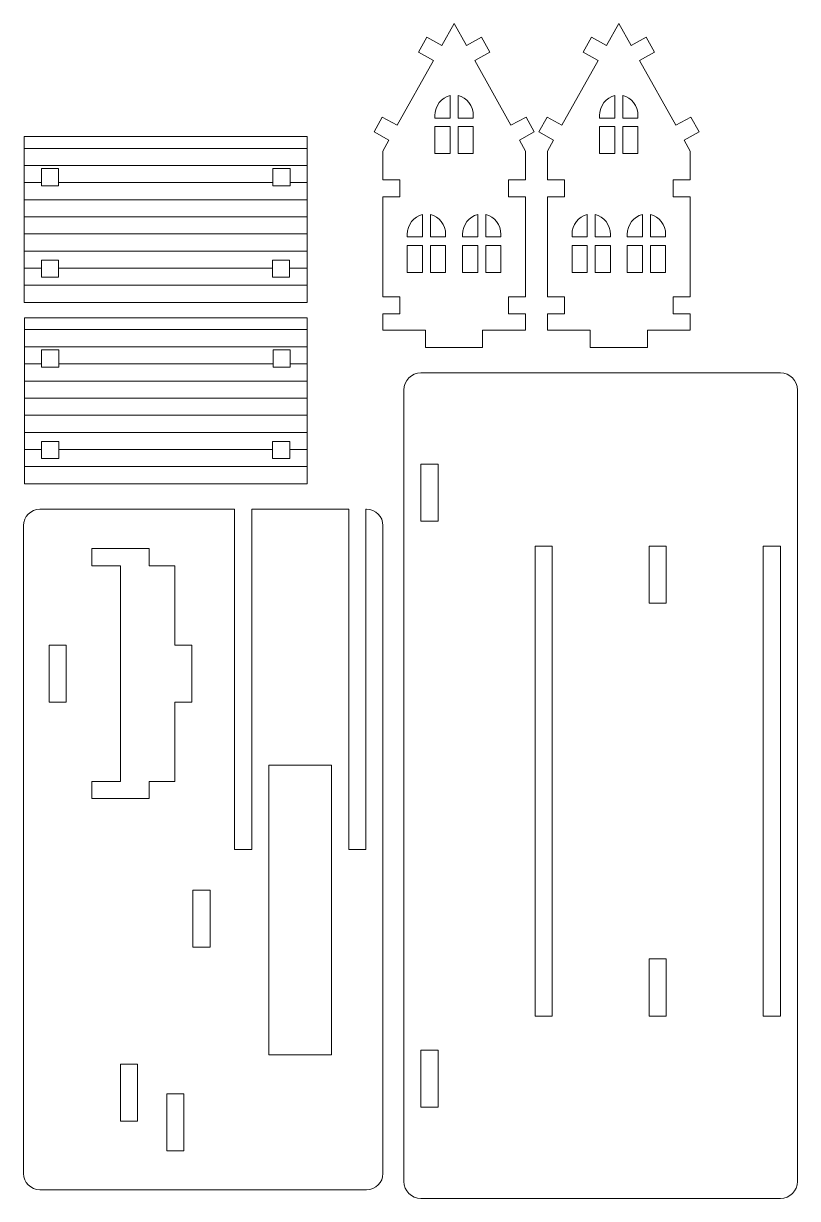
# Model space of a CAD drawing. Header units: centimetres. Extents: x -79 to 62, y -28 to 18.
# Drawn here: x 34.95 to 62.07, y -27.56 to 13.62 of the extents above; entities that cross this region are included whole.
import ezdxf

# ---------------------------------------------------------------- set-up
doc = ezdxf.new("R2010")
doc.units = ezdxf.units.CM
doc.header["$MEASUREMENT"] = 0
doc.layers.add('layer 1', color=7, linetype='Continuous')

msp = doc.modelspace()

# ---------------------------------------------------------------- linework, layer by layer
at = {"layer": 'layer 1', "color": 250, "lineweight": 9}
for points, knots in [([(49.03884, 2.87226), (49.03884, 2.87226), (47.53884, 2.87226), (47.53884, 2.87226), (47.53884, 2.87226), (47.53884, 2.87226), (47.53884, 3.4489), (47.53884, 3.4489), (47.53884, 3.4489), (47.53884, 3.4489), (48.13884, 3.4489), (48.13884, 3.4489), (48.13884, 3.4489), (48.13884, 3.4489), (48.13884, 4.0489), (48.13884, 4.0489), (48.13884, 4.0489), (48.13884, 4.0489), (47.53884, 4.0489), (47.53884, 4.0489), (47.53884, 4.0489), (47.53884, 4.0489), (47.53884, 7.54368), (47.53884, 7.54368), (47.53884, 7.54368), (47.53884, 7.54368), (48.13884, 7.54368), (48.13884, 7.54368), (48.13884, 7.54368), (48.13884, 7.54368), (48.13884, 8.14368), (48.13884, 8.14368), (48.13884, 8.14368), (48.13884, 8.14368), (47.53884, 8.14368), (47.53884, 8.14368), (47.53884, 8.14368), (47.53884, 8.14368), (47.53884, 9.14646), (47.53884, 9.14646), (47.53884, 9.14646), (47.53884, 9.14646), (47.75398, 9.5318), (47.75398, 9.5318), (47.75398, 9.5318), (47.75398, 9.5318), (47.23092, 9.82138), (47.23092, 9.82138), (47.23092, 9.82138), (47.23092, 9.82138), (47.52154, 10.3463), (47.52154, 10.3463), (47.52154, 10.3463), (47.52154, 10.3463), (48.0462, 10.0552), (48.0462, 10.0552), (48.0462, 10.0552), (48.0462, 10.0552), (49.31648, 12.33038), (49.31648, 12.33038), (49.31648, 12.33038), (49.31648, 12.33038), (48.79344, 12.61996), (48.79344, 12.61996), (48.79344, 12.61996), (48.79344, 12.61996), (49.08406, 13.14488), (49.08406, 13.14488), (49.08406, 13.14488), (49.08406, 13.14488), (49.60898, 12.85426), (49.60898, 12.85426), (49.60898, 12.85426), (49.60898, 12.85426), (50.03884, 13.6242), (50.03884, 13.6242), (50.03884, 13.6242), (50.03884, 13.6242), (50.46744, 12.85654), (50.46744, 12.85654), (50.46744, 12.85654), (50.46744, 12.85654), (50.9949, 13.14488), (50.9949, 13.14488), (50.9949, 13.14488), (50.9949, 13.14488), (51.28552, 12.61996), (51.28552, 12.61996), (51.28552, 12.61996), (51.28552, 12.61996), (50.7615, 12.32984), (50.7615, 12.32984), (50.7615, 12.32984), (50.7615, 12.32984), (52.03162, 10.05492), (52.03162, 10.05492), (52.03162, 10.05492), (52.03162, 10.05492), (52.55888, 10.3463), (52.55888, 10.3463), (52.55888, 10.3463), (52.55888, 10.3463), (52.8495, 9.82138), (52.8495, 9.82138), (52.8495, 9.82138), (52.8495, 9.82138), (52.32426, 9.5308), (52.32426, 9.5308), (52.32426, 9.5308), (52.32426, 9.5308), (52.53884, 9.14646), (52.53884, 9.14646), (52.53884, 9.14646), (52.53884, 9.14646), (52.53884, 8.14368), (52.53884, 8.14368), (52.53884, 8.14368), (52.53884, 8.14368), (51.93884, 8.14368), (51.93884, 8.14368), (51.93884, 8.14368), (51.93884, 8.14368), (51.93884, 7.54368), (51.93884, 7.54368), (51.93884, 7.54368), (51.93884, 7.54368), (52.53884, 7.54368), (52.53884, 7.54368), (52.53884, 7.54368), (52.53884, 7.54368), (52.53884, 4.0489), (52.53884, 4.0489), (52.53884, 4.0489), (52.53884, 4.0489), (51.93884, 4.0489), (51.93884, 4.0489), (51.93884, 4.0489), (51.93884, 4.0489), (51.93884, 3.4489), (51.93884, 3.4489), (51.93884, 3.4489), (51.93884, 3.4489), (52.53884, 3.4489), (52.53884, 3.4489), (52.53884, 3.4489), (52.53884, 3.4489), (52.53884, 2.87226), (52.53884, 2.87226), (52.53884, 2.87226), (52.53884, 2.87226), (51.03884, 2.87226), (51.03884, 2.87226), (51.03884, 2.87226), (51.03884, 2.87226), (51.03884, 2.27226), (51.03884, 2.27226), (51.03884, 2.27226), (51.03884, 2.27226), (49.03884, 2.27226), (49.03884, 2.27226), (49.03884, 2.27226), (49.03884, 2.27226), (49.03884, 2.87226), (49.03884, 2.87226)], [0, 0, 0, 0, 0.02380952, 0.02380952, 0.02380952, 0.02380952, 0.04761905, 0.04761905, 0.04761905, 0.04761905, 0.07142857, 0.07142857, 0.07142857, 0.07142857, 0.0952381, 0.0952381, 0.0952381, 0.0952381, 0.11904762, 0.11904762, 0.11904762, 0.11904762, 0.14285714, 0.14285714, 0.14285714, 0.14285714, 0.16666667, 0.16666667, 0.16666667, 0.16666667, 0.19047619, 0.19047619, 0.19047619, 0.19047619, 0.21428571, 0.21428571, 0.21428571, 0.21428571, 0.23809524, 0.23809524, 0.23809524, 0.23809524, 0.26190476, 0.26190476, 0.26190476, 0.26190476, 0.28571429, 0.28571429, 0.28571429, 0.28571429, 0.30952381, 0.30952381, 0.30952381, 0.30952381, 0.33333333, 0.33333333, 0.33333333, 0.33333333, 0.35714286, 0.35714286, 0.35714286, 0.35714286, 0.38095238, 0.38095238, 0.38095238, 0.38095238, 0.4047619, 0.4047619, 0.4047619, 0.4047619, 0.42857143, 0.42857143, 0.42857143, 0.42857143, 0.45238095, 0.45238095, 0.45238095, 0.45238095, 0.47619048, 0.47619048, 0.47619048, 0.47619048, 0.5, 0.5, 0.5, 0.5, 0.52380952, 0.52380952, 0.52380952, 0.52380952, 0.54761905, 0.54761905, 0.54761905, 0.54761905, 0.57142857, 0.57142857, 0.57142857, 0.57142857, 0.5952381, 0.5952381, 0.5952381, 0.5952381, 0.61904762, 0.61904762, 0.61904762, 0.61904762, 0.64285714, 0.64285714, 0.64285714, 0.64285714, 0.66666667, 0.66666667, 0.66666667, 0.66666667, 0.69047619, 0.69047619, 0.69047619, 0.69047619, 0.71428571, 0.71428571, 0.71428571, 0.71428571, 0.73809524, 0.73809524, 0.73809524, 0.73809524, 0.76190476, 0.76190476, 0.76190476, 0.76190476, 0.78571429, 0.78571429, 0.78571429, 0.78571429, 0.80952381, 0.80952381, 0.80952381, 0.80952381, 0.83333333, 0.83333333, 0.83333333, 0.83333333, 0.85714286, 0.85714286, 0.85714286, 0.85714286, 0.88095238, 0.88095238, 0.88095238, 0.88095238, 0.9047619, 0.9047619, 0.9047619, 0.9047619, 0.92857143, 0.92857143, 0.92857143, 0.92857143, 0.95238095, 0.95238095, 0.95238095, 0.95238095, 1, 1, 1, 1]), ([(54.8113, 2.87226), (54.8113, 2.87226), (53.3113, 2.87226), (53.3113, 2.87226), (53.3113, 2.87226), (53.3113, 2.87226), (53.3113, 3.4489), (53.3113, 3.4489), (53.3113, 3.4489), (53.3113, 3.4489), (53.9113, 3.4489), (53.9113, 3.4489), (53.9113, 3.4489), (53.9113, 3.4489), (53.9113, 4.0489), (53.9113, 4.0489), (53.9113, 4.0489), (53.9113, 4.0489), (53.3113, 4.0489), (53.3113, 4.0489), (53.3113, 4.0489), (53.3113, 4.0489), (53.3113, 7.54368), (53.3113, 7.54368), (53.3113, 7.54368), (53.3113, 7.54368), (53.9113, 7.54368), (53.9113, 7.54368), (53.9113, 7.54368), (53.9113, 7.54368), (53.9113, 8.14368), (53.9113, 8.14368), (53.9113, 8.14368), (53.9113, 8.14368), (53.3113, 8.14368), (53.3113, 8.14368), (53.3113, 8.14368), (53.3113, 8.14368), (53.3113, 9.14646), (53.3113, 9.14646), (53.3113, 9.14646), (53.3113, 9.14646), (53.52644, 9.5318), (53.52644, 9.5318), (53.52644, 9.5318), (53.52644, 9.5318), (53.00338, 9.82138), (53.00338, 9.82138), (53.00338, 9.82138), (53.00338, 9.82138), (53.294, 10.3463), (53.294, 10.3463), (53.294, 10.3463), (53.294, 10.3463), (53.81866, 10.0552), (53.81866, 10.0552), (53.81866, 10.0552), (53.81866, 10.0552), (55.08894, 12.33038), (55.08894, 12.33038), (55.08894, 12.33038), (55.08894, 12.33038), (54.5659, 12.61996), (54.5659, 12.61996), (54.5659, 12.61996), (54.5659, 12.61996), (54.85652, 13.14488), (54.85652, 13.14488), (54.85652, 13.14488), (54.85652, 13.14488), (55.38144, 12.85426), (55.38144, 12.85426), (55.38144, 12.85426), (55.38144, 12.85426), (55.8113, 13.6242), (55.8113, 13.6242), (55.8113, 13.6242), (55.8113, 13.6242), (56.2399, 12.85654), (56.2399, 12.85654), (56.2399, 12.85654), (56.2399, 12.85654), (56.76736, 13.14488), (56.76736, 13.14488), (56.76736, 13.14488), (56.76736, 13.14488), (57.05798, 12.61996), (57.05798, 12.61996), (57.05798, 12.61996), (57.05798, 12.61996), (56.53396, 12.32984), (56.53396, 12.32984), (56.53396, 12.32984), (56.53396, 12.32984), (57.80408, 10.05492), (57.80408, 10.05492), (57.80408, 10.05492), (57.80408, 10.05492), (58.33134, 10.3463), (58.33134, 10.3463), (58.33134, 10.3463), (58.33134, 10.3463), (58.62196, 9.82138), (58.62196, 9.82138), (58.62196, 9.82138), (58.62196, 9.82138), (58.09672, 9.5308), (58.09672, 9.5308), (58.09672, 9.5308), (58.09672, 9.5308), (58.3113, 9.14646), (58.3113, 9.14646), (58.3113, 9.14646), (58.3113, 9.14646), (58.3113, 8.14368), (58.3113, 8.14368), (58.3113, 8.14368), (58.3113, 8.14368), (57.7113, 8.14368), (57.7113, 8.14368), (57.7113, 8.14368), (57.7113, 8.14368), (57.7113, 7.54368), (57.7113, 7.54368), (57.7113, 7.54368), (57.7113, 7.54368), (58.3113, 7.54368), (58.3113, 7.54368), (58.3113, 7.54368), (58.3113, 7.54368), (58.3113, 4.0489), (58.3113, 4.0489), (58.3113, 4.0489), (58.3113, 4.0489), (57.7113, 4.0489), (57.7113, 4.0489), (57.7113, 4.0489), (57.7113, 4.0489), (57.7113, 3.4489), (57.7113, 3.4489), (57.7113, 3.4489), (57.7113, 3.4489), (58.3113, 3.4489), (58.3113, 3.4489), (58.3113, 3.4489), (58.3113, 3.4489), (58.3113, 2.87226), (58.3113, 2.87226), (58.3113, 2.87226), (58.3113, 2.87226), (56.8113, 2.87226), (56.8113, 2.87226), (56.8113, 2.87226), (56.8113, 2.87226), (56.8113, 2.27226), (56.8113, 2.27226), (56.8113, 2.27226), (56.8113, 2.27226), (54.8113, 2.27226), (54.8113, 2.27226), (54.8113, 2.27226), (54.8113, 2.27226), (54.8113, 2.87226), (54.8113, 2.87226)], [0, 0, 0, 0, 0.02380952, 0.02380952, 0.02380952, 0.02380952, 0.04761905, 0.04761905, 0.04761905, 0.04761905, 0.07142857, 0.07142857, 0.07142857, 0.07142857, 0.0952381, 0.0952381, 0.0952381, 0.0952381, 0.11904762, 0.11904762, 0.11904762, 0.11904762, 0.14285714, 0.14285714, 0.14285714, 0.14285714, 0.16666667, 0.16666667, 0.16666667, 0.16666667, 0.19047619, 0.19047619, 0.19047619, 0.19047619, 0.21428571, 0.21428571, 0.21428571, 0.21428571, 0.23809524, 0.23809524, 0.23809524, 0.23809524, 0.26190476, 0.26190476, 0.26190476, 0.26190476, 0.28571429, 0.28571429, 0.28571429, 0.28571429, 0.30952381, 0.30952381, 0.30952381, 0.30952381, 0.33333333, 0.33333333, 0.33333333, 0.33333333, 0.35714286, 0.35714286, 0.35714286, 0.35714286, 0.38095238, 0.38095238, 0.38095238, 0.38095238, 0.4047619, 0.4047619, 0.4047619, 0.4047619, 0.42857143, 0.42857143, 0.42857143, 0.42857143, 0.45238095, 0.45238095, 0.45238095, 0.45238095, 0.47619048, 0.47619048, 0.47619048, 0.47619048, 0.5, 0.5, 0.5, 0.5, 0.52380952, 0.52380952, 0.52380952, 0.52380952, 0.54761905, 0.54761905, 0.54761905, 0.54761905, 0.57142857, 0.57142857, 0.57142857, 0.57142857, 0.5952381, 0.5952381, 0.5952381, 0.5952381, 0.61904762, 0.61904762, 0.61904762, 0.61904762, 0.64285714, 0.64285714, 0.64285714, 0.64285714, 0.66666667, 0.66666667, 0.66666667, 0.66666667, 0.69047619, 0.69047619, 0.69047619, 0.69047619, 0.71428571, 0.71428571, 0.71428571, 0.71428571, 0.73809524, 0.73809524, 0.73809524, 0.73809524, 0.76190476, 0.76190476, 0.76190476, 0.76190476, 0.78571429, 0.78571429, 0.78571429, 0.78571429, 0.80952381, 0.80952381, 0.80952381, 0.80952381, 0.83333333, 0.83333333, 0.83333333, 0.83333333, 0.85714286, 0.85714286, 0.85714286, 0.85714286, 0.88095238, 0.88095238, 0.88095238, 0.88095238, 0.9047619, 0.9047619, 0.9047619, 0.9047619, 0.92857143, 0.92857143, 0.92857143, 0.92857143, 0.95238095, 0.95238095, 0.95238095, 0.95238095, 1, 1, 1, 1]), ([(49.89884, 11.10254), (49.5958, 11.03266), (49.3668, 10.74088), (49.3668, 10.39428), (49.3668, 10.39428), (49.3668, 10.39428), (49.3668, 10.31134), (49.3668, 10.31134), (49.3668, 10.31134), (49.3668, 10.31134), (49.89884, 10.31134), (49.89884, 10.31134), (49.89884, 10.31134), (49.89884, 10.31134), (49.89884, 11.10254), (49.89884, 11.10254)], [0, 0, 0, 0, 0.2, 0.2, 0.2, 0.2, 0.4, 0.4, 0.4, 0.4, 0.6, 0.6, 0.6, 0.6, 1, 1, 1, 1]), ([(50.7109, 10.31134), (50.7109, 10.31134), (50.7109, 10.39428), (50.7109, 10.39428), (50.7109, 10.39428), (50.7109, 10.74088), (50.4819, 11.03266), (50.17884, 11.10254), (50.17884, 11.10254), (50.17884, 11.10254), (50.17884, 10.31134), (50.17884, 10.31134), (50.17884, 10.31134), (50.17884, 10.31134), (50.7109, 10.31134), (50.7109, 10.31134)], [0, 0, 0, 0, 0.2, 0.2, 0.2, 0.2, 0.4, 0.4, 0.4, 0.4, 0.6, 0.6, 0.6, 0.6, 1, 1, 1, 1]), ([(55.6713, 11.10254), (55.36826, 11.03266), (55.13926, 10.74088), (55.13926, 10.39428), (55.13926, 10.39428), (55.13926, 10.39428), (55.13926, 10.31134), (55.13926, 10.31134), (55.13926, 10.31134), (55.13926, 10.31134), (55.6713, 10.31134), (55.6713, 10.31134), (55.6713, 10.31134), (55.6713, 10.31134), (55.6713, 11.10254), (55.6713, 11.10254)], [0, 0, 0, 0, 0.2, 0.2, 0.2, 0.2, 0.4, 0.4, 0.4, 0.4, 0.6, 0.6, 0.6, 0.6, 1, 1, 1, 1]), ([(56.48336, 10.31134), (56.48336, 10.31134), (56.48336, 10.39428), (56.48336, 10.39428), (56.48336, 10.39428), (56.48336, 10.74088), (56.25436, 11.03266), (55.9513, 11.10254), (55.9513, 11.10254), (55.9513, 11.10254), (55.9513, 10.31134), (55.9513, 10.31134), (55.9513, 10.31134), (55.9513, 10.31134), (56.48336, 10.31134), (56.48336, 10.31134)], [0, 0, 0, 0, 0.2, 0.2, 0.2, 0.2, 0.4, 0.4, 0.4, 0.4, 0.6, 0.6, 0.6, 0.6, 1, 1, 1, 1]), ([(49.3668, 10.00964), (49.3668, 10.00964), (49.3668, 9.0657), (49.3668, 9.0657), (49.3668, 9.0657), (49.3668, 9.0657), (49.89884, 9.0657), (49.89884, 9.0657), (49.89884, 9.0657), (49.89884, 9.0657), (49.89884, 10.00964), (49.89884, 10.00964), (49.89884, 10.00964), (49.89884, 10.00964), (49.3668, 10.00964), (49.3668, 10.00964)], [0, 0, 0, 0, 0.2, 0.2, 0.2, 0.2, 0.4, 0.4, 0.4, 0.4, 0.6, 0.6, 0.6, 0.6, 1, 1, 1, 1]), ([(50.17884, 9.0657), (50.17884, 9.0657), (50.7109, 9.0657), (50.7109, 9.0657), (50.7109, 9.0657), (50.7109, 9.0657), (50.7109, 10.00964), (50.7109, 10.00964), (50.7109, 10.00964), (50.7109, 10.00964), (50.17884, 10.00964), (50.17884, 10.00964), (50.17884, 10.00964), (50.17884, 10.00964), (50.17884, 9.0657), (50.17884, 9.0657)], [0, 0, 0, 0, 0.2, 0.2, 0.2, 0.2, 0.4, 0.4, 0.4, 0.4, 0.6, 0.6, 0.6, 0.6, 1, 1, 1, 1]), ([(55.13926, 10.00964), (55.13926, 10.00964), (55.13926, 9.0657), (55.13926, 9.0657), (55.13926, 9.0657), (55.13926, 9.0657), (55.6713, 9.0657), (55.6713, 9.0657), (55.6713, 9.0657), (55.6713, 9.0657), (55.6713, 10.00964), (55.6713, 10.00964), (55.6713, 10.00964), (55.6713, 10.00964), (55.13926, 10.00964), (55.13926, 10.00964)], [0, 0, 0, 0, 0.2, 0.2, 0.2, 0.2, 0.4, 0.4, 0.4, 0.4, 0.6, 0.6, 0.6, 0.6, 1, 1, 1, 1]), ([(55.9513, 9.0657), (55.9513, 9.0657), (56.48336, 9.0657), (56.48336, 9.0657), (56.48336, 9.0657), (56.48336, 9.0657), (56.48336, 10.00964), (56.48336, 10.00964), (56.48336, 10.00964), (56.48336, 10.00964), (55.9513, 10.00964), (55.9513, 10.00964), (55.9513, 10.00964), (55.9513, 10.00964), (55.9513, 9.0657), (55.9513, 9.0657)], [0, 0, 0, 0, 0.2, 0.2, 0.2, 0.2, 0.4, 0.4, 0.4, 0.4, 0.6, 0.6, 0.6, 0.6, 1, 1, 1, 1]), ([(34.97386, 9.66468), (34.97386, 9.66468), (44.88424, 9.66468), (44.88424, 9.66468), (44.88424, 9.66468), (44.88424, 9.66468), (44.88418, 3.84772), (44.88418, 3.84772), (44.88418, 3.84772), (44.88418, 3.84772), (34.9738, 3.84772), (34.9738, 3.84772), (34.9738, 3.84772), (34.9738, 3.84772), (34.97386, 9.66468), (34.97386, 9.66468)], [0, 0, 0, 0, 0.2, 0.2, 0.2, 0.2, 0.4, 0.4, 0.4, 0.4, 0.6, 0.6, 0.6, 0.6, 1, 1, 1, 1]), ([(36.1738, 7.93822), (36.1738, 7.93822), (35.5738, 7.93822), (35.5738, 7.93822), (35.5738, 7.93822), (35.5738, 7.93822), (35.5738, 8.53822), (35.5738, 8.53822), (35.5738, 8.53822), (35.5738, 8.53822), (36.1738, 8.53822), (36.1738, 8.53822), (36.1738, 8.53822), (36.1738, 8.53822), (36.1738, 7.93822), (36.1738, 7.93822)], [0, 0, 0, 0, 0.2, 0.2, 0.2, 0.2, 0.4, 0.4, 0.4, 0.4, 0.6, 0.6, 0.6, 0.6, 1, 1, 1, 1]), ([(44.28822, 7.9361), (44.28822, 7.9361), (43.68822, 7.9361), (43.68822, 7.9361), (43.68822, 7.9361), (43.68822, 7.9361), (43.68822, 8.5361), (43.68822, 8.5361), (43.68822, 8.5361), (43.68822, 8.5361), (44.28822, 8.5361), (44.28822, 8.5361), (44.28822, 8.5361), (44.28822, 8.5361), (44.28822, 7.9361), (44.28822, 7.9361)], [0, 0, 0, 0, 0.2, 0.2, 0.2, 0.2, 0.4, 0.4, 0.4, 0.4, 0.6, 0.6, 0.6, 0.6, 1, 1, 1, 1]), ([(48.9301, 6.93284), (48.62706, 6.86296), (48.39806, 6.57118), (48.39806, 6.22458), (48.39806, 6.22458), (48.39806, 6.22458), (48.39806, 6.14164), (48.39806, 6.14164), (48.39806, 6.14164), (48.39806, 6.14164), (48.9301, 6.14164), (48.9301, 6.14164), (48.9301, 6.14164), (48.9301, 6.14164), (48.9301, 6.93284), (48.9301, 6.93284)], [0, 0, 0, 0, 0.2, 0.2, 0.2, 0.2, 0.4, 0.4, 0.4, 0.4, 0.6, 0.6, 0.6, 0.6, 1, 1, 1, 1]), ([(49.74216, 6.14164), (49.74216, 6.14164), (49.74216, 6.22458), (49.74216, 6.22458), (49.74216, 6.22458), (49.74216, 6.57118), (49.51316, 6.86296), (49.2101, 6.93284), (49.2101, 6.93284), (49.2101, 6.93284), (49.2101, 6.14164), (49.2101, 6.14164), (49.2101, 6.14164), (49.2101, 6.14164), (49.74216, 6.14164), (49.74216, 6.14164)], [0, 0, 0, 0, 0.2, 0.2, 0.2, 0.2, 0.4, 0.4, 0.4, 0.4, 0.6, 0.6, 0.6, 0.6, 1, 1, 1, 1]), ([(50.86756, 6.93284), (50.56452, 6.86296), (50.33552, 6.57118), (50.33552, 6.22458), (50.33552, 6.22458), (50.33552, 6.22458), (50.33552, 6.14164), (50.33552, 6.14164), (50.33552, 6.14164), (50.33552, 6.14164), (50.86756, 6.14164), (50.86756, 6.14164), (50.86756, 6.14164), (50.86756, 6.14164), (50.86756, 6.93284), (50.86756, 6.93284)], [0, 0, 0, 0, 0.2, 0.2, 0.2, 0.2, 0.4, 0.4, 0.4, 0.4, 0.6, 0.6, 0.6, 0.6, 1, 1, 1, 1]), ([(51.67962, 6.14164), (51.67962, 6.14164), (51.67962, 6.22458), (51.67962, 6.22458), (51.67962, 6.22458), (51.67962, 6.57118), (51.45062, 6.86296), (51.14756, 6.93284), (51.14756, 6.93284), (51.14756, 6.93284), (51.14756, 6.14164), (51.14756, 6.14164), (51.14756, 6.14164), (51.14756, 6.14164), (51.67962, 6.14164), (51.67962, 6.14164)], [0, 0, 0, 0, 0.2, 0.2, 0.2, 0.2, 0.4, 0.4, 0.4, 0.4, 0.6, 0.6, 0.6, 0.6, 1, 1, 1, 1]), ([(54.70256, 6.93284), (54.39952, 6.86296), (54.17052, 6.57118), (54.17052, 6.22458), (54.17052, 6.22458), (54.17052, 6.22458), (54.17052, 6.14164), (54.17052, 6.14164), (54.17052, 6.14164), (54.17052, 6.14164), (54.70256, 6.14164), (54.70256, 6.14164), (54.70256, 6.14164), (54.70256, 6.14164), (54.70256, 6.93284), (54.70256, 6.93284)], [0, 0, 0, 0, 0.2, 0.2, 0.2, 0.2, 0.4, 0.4, 0.4, 0.4, 0.6, 0.6, 0.6, 0.6, 1, 1, 1, 1]), ([(55.51462, 6.14164), (55.51462, 6.14164), (55.51462, 6.22458), (55.51462, 6.22458), (55.51462, 6.22458), (55.51462, 6.57118), (55.28562, 6.86296), (54.98256, 6.93284), (54.98256, 6.93284), (54.98256, 6.93284), (54.98256, 6.14164), (54.98256, 6.14164), (54.98256, 6.14164), (54.98256, 6.14164), (55.51462, 6.14164), (55.51462, 6.14164)], [0, 0, 0, 0, 0.2, 0.2, 0.2, 0.2, 0.4, 0.4, 0.4, 0.4, 0.6, 0.6, 0.6, 0.6, 1, 1, 1, 1]), ([(56.64002, 6.93284), (56.33698, 6.86296), (56.10798, 6.57118), (56.10798, 6.22458), (56.10798, 6.22458), (56.10798, 6.22458), (56.10798, 6.14164), (56.10798, 6.14164), (56.10798, 6.14164), (56.10798, 6.14164), (56.64002, 6.14164), (56.64002, 6.14164), (56.64002, 6.14164), (56.64002, 6.14164), (56.64002, 6.93284), (56.64002, 6.93284)], [0, 0, 0, 0, 0.2, 0.2, 0.2, 0.2, 0.4, 0.4, 0.4, 0.4, 0.6, 0.6, 0.6, 0.6, 1, 1, 1, 1]), ([(57.45208, 6.14164), (57.45208, 6.14164), (57.45208, 6.22458), (57.45208, 6.22458), (57.45208, 6.22458), (57.45208, 6.57118), (57.22308, 6.86296), (56.92002, 6.93284), (56.92002, 6.93284), (56.92002, 6.93284), (56.92002, 6.14164), (56.92002, 6.14164), (56.92002, 6.14164), (56.92002, 6.14164), (57.45208, 6.14164), (57.45208, 6.14164)], [0, 0, 0, 0, 0.2, 0.2, 0.2, 0.2, 0.4, 0.4, 0.4, 0.4, 0.6, 0.6, 0.6, 0.6, 1, 1, 1, 1]), ([(48.39806, 5.83994), (48.39806, 5.83994), (48.39806, 4.896), (48.39806, 4.896), (48.39806, 4.896), (48.39806, 4.896), (48.9301, 4.896), (48.9301, 4.896), (48.9301, 4.896), (48.9301, 4.896), (48.9301, 5.83994), (48.9301, 5.83994), (48.9301, 5.83994), (48.9301, 5.83994), (48.39806, 5.83994), (48.39806, 5.83994)], [0, 0, 0, 0, 0.2, 0.2, 0.2, 0.2, 0.4, 0.4, 0.4, 0.4, 0.6, 0.6, 0.6, 0.6, 1, 1, 1, 1]), ([(49.2101, 4.896), (49.2101, 4.896), (49.74216, 4.896), (49.74216, 4.896), (49.74216, 4.896), (49.74216, 4.896), (49.74216, 5.83994), (49.74216, 5.83994), (49.74216, 5.83994), (49.74216, 5.83994), (49.2101, 5.83994), (49.2101, 5.83994), (49.2101, 5.83994), (49.2101, 5.83994), (49.2101, 4.896), (49.2101, 4.896)], [0, 0, 0, 0, 0.2, 0.2, 0.2, 0.2, 0.4, 0.4, 0.4, 0.4, 0.6, 0.6, 0.6, 0.6, 1, 1, 1, 1]), ([(50.33552, 5.83994), (50.33552, 5.83994), (50.33552, 4.896), (50.33552, 4.896), (50.33552, 4.896), (50.33552, 4.896), (50.86756, 4.896), (50.86756, 4.896), (50.86756, 4.896), (50.86756, 4.896), (50.86756, 5.83994), (50.86756, 5.83994), (50.86756, 5.83994), (50.86756, 5.83994), (50.33552, 5.83994), (50.33552, 5.83994)], [0, 0, 0, 0, 0.2, 0.2, 0.2, 0.2, 0.4, 0.4, 0.4, 0.4, 0.6, 0.6, 0.6, 0.6, 1, 1, 1, 1]), ([(51.14756, 4.896), (51.14756, 4.896), (51.67962, 4.896), (51.67962, 4.896), (51.67962, 4.896), (51.67962, 4.896), (51.67962, 5.83994), (51.67962, 5.83994), (51.67962, 5.83994), (51.67962, 5.83994), (51.14756, 5.83994), (51.14756, 5.83994), (51.14756, 5.83994), (51.14756, 5.83994), (51.14756, 4.896), (51.14756, 4.896)], [0, 0, 0, 0, 0.2, 0.2, 0.2, 0.2, 0.4, 0.4, 0.4, 0.4, 0.6, 0.6, 0.6, 0.6, 1, 1, 1, 1]), ([(54.17052, 5.83994), (54.17052, 5.83994), (54.17052, 4.896), (54.17052, 4.896), (54.17052, 4.896), (54.17052, 4.896), (54.70256, 4.896), (54.70256, 4.896), (54.70256, 4.896), (54.70256, 4.896), (54.70256, 5.83994), (54.70256, 5.83994), (54.70256, 5.83994), (54.70256, 5.83994), (54.17052, 5.83994), (54.17052, 5.83994)], [0, 0, 0, 0, 0.2, 0.2, 0.2, 0.2, 0.4, 0.4, 0.4, 0.4, 0.6, 0.6, 0.6, 0.6, 1, 1, 1, 1]), ([(54.98256, 4.896), (54.98256, 4.896), (55.51462, 4.896), (55.51462, 4.896), (55.51462, 4.896), (55.51462, 4.896), (55.51462, 5.83994), (55.51462, 5.83994), (55.51462, 5.83994), (55.51462, 5.83994), (54.98256, 5.83994), (54.98256, 5.83994), (54.98256, 5.83994), (54.98256, 5.83994), (54.98256, 4.896), (54.98256, 4.896)], [0, 0, 0, 0, 0.2, 0.2, 0.2, 0.2, 0.4, 0.4, 0.4, 0.4, 0.6, 0.6, 0.6, 0.6, 1, 1, 1, 1]), ([(56.10798, 5.83994), (56.10798, 5.83994), (56.10798, 4.896), (56.10798, 4.896), (56.10798, 4.896), (56.10798, 4.896), (56.64002, 4.896), (56.64002, 4.896), (56.64002, 4.896), (56.64002, 4.896), (56.64002, 5.83994), (56.64002, 5.83994), (56.64002, 5.83994), (56.64002, 5.83994), (56.10798, 5.83994), (56.10798, 5.83994)], [0, 0, 0, 0, 0.2, 0.2, 0.2, 0.2, 0.4, 0.4, 0.4, 0.4, 0.6, 0.6, 0.6, 0.6, 1, 1, 1, 1]), ([(56.92002, 4.896), (56.92002, 4.896), (57.45208, 4.896), (57.45208, 4.896), (57.45208, 4.896), (57.45208, 4.896), (57.45208, 5.83994), (57.45208, 5.83994), (57.45208, 5.83994), (57.45208, 5.83994), (56.92002, 5.83994), (56.92002, 5.83994), (56.92002, 5.83994), (56.92002, 5.83994), (56.92002, 4.896), (56.92002, 4.896)], [0, 0, 0, 0, 0.2, 0.2, 0.2, 0.2, 0.4, 0.4, 0.4, 0.4, 0.6, 0.6, 0.6, 0.6, 1, 1, 1, 1]), ([(36.17376, 4.73228), (36.17376, 4.73228), (35.57376, 4.73228), (35.57376, 4.73228), (35.57376, 4.73228), (35.57376, 4.73228), (35.57376, 5.33228), (35.57376, 5.33228), (35.57376, 5.33228), (35.57376, 5.33228), (36.17376, 5.33228), (36.17376, 5.33228), (36.17376, 5.33228), (36.17376, 5.33228), (36.17376, 4.73228), (36.17376, 4.73228)], [0, 0, 0, 0, 0.2, 0.2, 0.2, 0.2, 0.4, 0.4, 0.4, 0.4, 0.6, 0.6, 0.6, 0.6, 1, 1, 1, 1]), ([(44.27196, 4.73016), (44.27196, 4.73016), (43.67196, 4.73016), (43.67196, 4.73016), (43.67196, 4.73016), (43.67196, 4.73016), (43.67196, 5.33016), (43.67196, 5.33016), (43.67196, 5.33016), (43.67196, 5.33016), (44.27196, 5.33016), (44.27196, 5.33016), (44.27196, 5.33016), (44.27196, 5.33016), (44.27196, 4.73016), (44.27196, 4.73016)], [0, 0, 0, 0, 0.2, 0.2, 0.2, 0.2, 0.4, 0.4, 0.4, 0.4, 0.6, 0.6, 0.6, 0.6, 1, 1, 1, 1]), ([(34.97908, 3.31032), (34.97908, 3.31032), (44.88946, 3.31032), (44.88946, 3.31032), (44.88946, 3.31032), (44.88946, 3.31032), (44.8894, -2.50664), (44.8894, -2.50664), (44.8894, -2.50664), (44.8894, -2.50664), (34.97902, -2.50664), (34.97902, -2.50664), (34.97902, -2.50664), (34.97902, -2.50664), (34.97908, 3.31032), (34.97908, 3.31032)], [0, 0, 0, 0, 0.2, 0.2, 0.2, 0.2, 0.4, 0.4, 0.4, 0.4, 0.6, 0.6, 0.6, 0.6, 1, 1, 1, 1]), ([(36.17902, 1.58386), (36.17902, 1.58386), (35.57902, 1.58386), (35.57902, 1.58386), (35.57902, 1.58386), (35.57902, 1.58386), (35.57902, 2.18386), (35.57902, 2.18386), (35.57902, 2.18386), (35.57902, 2.18386), (36.17902, 2.18386), (36.17902, 2.18386), (36.17902, 2.18386), (36.17902, 2.18386), (36.17902, 1.58386), (36.17902, 1.58386)], [0, 0, 0, 0, 0.2, 0.2, 0.2, 0.2, 0.4, 0.4, 0.4, 0.4, 0.6, 0.6, 0.6, 0.6, 1, 1, 1, 1]), ([(44.29344, 1.58174), (44.29344, 1.58174), (43.69344, 1.58174), (43.69344, 1.58174), (43.69344, 1.58174), (43.69344, 1.58174), (43.69344, 2.18174), (43.69344, 2.18174), (43.69344, 2.18174), (43.69344, 2.18174), (44.29344, 2.18174), (44.29344, 2.18174), (44.29344, 2.18174), (44.29344, 2.18174), (44.29344, 1.58174), (44.29344, 1.58174)], [0, 0, 0, 0, 0.2, 0.2, 0.2, 0.2, 0.4, 0.4, 0.4, 0.4, 0.6, 0.6, 0.6, 0.6, 1, 1, 1, 1]), ([(62.07402, 0.77822), (62.07402, 0.77822), (62.07402, -26.9599), (62.07402, -26.9599), (62.07402, -26.9599), (62.07402, -27.2899), (61.804, -27.5599), (61.47404, -27.5599), (61.47404, -27.5599), (61.47404, -27.5599), (48.874, -27.5599), (48.874, -27.5599), (48.874, -27.5599), (48.54404, -27.5599), (48.27402, -27.2899), (48.27402, -26.9599), (48.27402, -26.9599), (48.27402, -26.9599), (48.27402, 0.77822), (48.27402, 0.77822), (48.27402, 0.77822), (48.27402, 1.10822), (48.54404, 1.37822), (48.874, 1.37822), (48.874, 1.37822), (48.874, 1.37822), (61.47404, 1.37822), (61.47404, 1.37822), (61.47404, 1.37822), (61.804, 1.37822), (62.07402, 1.10822), (62.07402, 0.77822)], [0, 0, 0, 0, 0.11111111, 0.11111111, 0.11111111, 0.11111111, 0.22222222, 0.22222222, 0.22222222, 0.22222222, 0.33333333, 0.33333333, 0.33333333, 0.33333333, 0.44444444, 0.44444444, 0.44444444, 0.44444444, 0.55555556, 0.55555556, 0.55555556, 0.55555556, 0.66666667, 0.66666667, 0.66666667, 0.66666667, 0.77777778, 0.77777778, 0.77777778, 0.77777778, 1, 1, 1, 1]), ([(36.17898, -1.62208), (36.17898, -1.62208), (35.57898, -1.62208), (35.57898, -1.62208), (35.57898, -1.62208), (35.57898, -1.62208), (35.57898, -1.02208), (35.57898, -1.02208), (35.57898, -1.02208), (35.57898, -1.02208), (36.17898, -1.02208), (36.17898, -1.02208), (36.17898, -1.02208), (36.17898, -1.02208), (36.17898, -1.62208), (36.17898, -1.62208)], [0, 0, 0, 0, 0.2, 0.2, 0.2, 0.2, 0.4, 0.4, 0.4, 0.4, 0.6, 0.6, 0.6, 0.6, 1, 1, 1, 1]), ([(44.27718, -1.6242), (44.27718, -1.6242), (43.67718, -1.6242), (43.67718, -1.6242), (43.67718, -1.6242), (43.67718, -1.6242), (43.67718, -1.0242), (43.67718, -1.0242), (43.67718, -1.0242), (43.67718, -1.0242), (44.27718, -1.0242), (44.27718, -1.0242), (44.27718, -1.0242), (44.27718, -1.0242), (44.27718, -1.6242), (44.27718, -1.6242)], [0, 0, 0, 0, 0.2, 0.2, 0.2, 0.2, 0.4, 0.4, 0.4, 0.4, 0.6, 0.6, 0.6, 0.6, 1, 1, 1, 1]), ([(49.47402, -1.82178), (49.47402, -1.82178), (49.47402, -3.82178), (49.47402, -3.82178), (49.47402, -3.82178), (49.47402, -3.82178), (48.87402, -3.82178), (48.87402, -3.82178), (48.87402, -3.82178), (48.87402, -3.82178), (48.87402, -1.82178), (48.87402, -1.82178), (48.87402, -1.82178), (48.87402, -1.82178), (49.47402, -1.82178), (49.47402, -1.82178)], [0, 0, 0, 0, 0.2, 0.2, 0.2, 0.2, 0.4, 0.4, 0.4, 0.4, 0.6, 0.6, 0.6, 0.6, 1, 1, 1, 1]), ([(46.94514, -3.4026), (46.94514, -3.4026), (46.97242, -3.4026), (46.97242, -3.4026), (46.97242, -3.4026), (47.28742, -3.4026), (47.54514, -3.66032), (47.54514, -3.97532), (47.54514, -3.97532), (47.54514, -3.97532), (47.54514, -26.67998), (47.54514, -26.67998), (47.54514, -26.67998), (47.54514, -26.99498), (47.28742, -27.2527), (46.97242, -27.2527), (46.97242, -27.2527), (46.97242, -27.2527), (35.51786, -27.2527), (35.51786, -27.2527), (35.51786, -27.2527), (35.20286, -27.2527), (34.94514, -26.99498), (34.94514, -26.67998), (34.94514, -26.67998), (34.94514, -26.67998), (34.94514, -3.97532), (34.94514, -3.97532), (34.94514, -3.97532), (34.94514, -3.66032), (35.20286, -3.4026), (35.51786, -3.4026), (35.51786, -3.4026), (35.51786, -3.4026), (42.34514, -3.4026), (42.34514, -3.4026), (42.34514, -3.4026), (42.34514, -3.4026), (42.34514, -15.32764), (42.34514, -15.32764), (42.34514, -15.32764), (42.34514, -15.32764), (42.94514, -15.32764), (42.94514, -15.32764), (42.94514, -15.32764), (42.94514, -15.32764), (42.94514, -3.4026), (42.94514, -3.4026), (42.94514, -3.4026), (42.94514, -3.4026), (46.34514, -3.4026), (46.34514, -3.4026), (46.34514, -3.4026), (46.34514, -3.4026), (46.34514, -15.32764), (46.34514, -15.32764), (46.34514, -15.32764), (46.34514, -15.32764), (46.94514, -15.32764), (46.94514, -15.32764), (46.94514, -15.32764), (46.94514, -15.32764), (46.94514, -3.4026), (46.94514, -3.4026)], [0, 0, 0, 0, 0.05882353, 0.05882353, 0.05882353, 0.05882353, 0.11764706, 0.11764706, 0.11764706, 0.11764706, 0.17647059, 0.17647059, 0.17647059, 0.17647059, 0.23529412, 0.23529412, 0.23529412, 0.23529412, 0.29411765, 0.29411765, 0.29411765, 0.29411765, 0.35294118, 0.35294118, 0.35294118, 0.35294118, 0.41176471, 0.41176471, 0.41176471, 0.41176471, 0.47058824, 0.47058824, 0.47058824, 0.47058824, 0.52941176, 0.52941176, 0.52941176, 0.52941176, 0.58823529, 0.58823529, 0.58823529, 0.58823529, 0.64705882, 0.64705882, 0.64705882, 0.64705882, 0.70588235, 0.70588235, 0.70588235, 0.70588235, 0.76470588, 0.76470588, 0.76470588, 0.76470588, 0.82352941, 0.82352941, 0.82352941, 0.82352941, 0.88235294, 0.88235294, 0.88235294, 0.88235294, 1, 1, 1, 1]), ([(38.34514, -5.38254), (38.34514, -5.38254), (37.34514, -5.38254), (37.34514, -5.38254), (37.34514, -5.38254), (37.34514, -5.38254), (37.34514, -4.78254), (37.34514, -4.78254), (37.34514, -4.78254), (37.34514, -4.78254), (39.34514, -4.78254), (39.34514, -4.78254), (39.34514, -4.78254), (39.34514, -4.78254), (39.34514, -5.38254), (39.34514, -5.38254), (39.34514, -5.38254), (39.34514, -5.38254), (40.2452, -5.38254), (40.2452, -5.38254), (40.2452, -5.38254), (40.2452, -5.38254), (40.2452, -8.16392), (40.2452, -8.16392), (40.2452, -8.16392), (40.2452, -8.16392), (40.8452, -8.16392), (40.8452, -8.16392), (40.8452, -8.16392), (40.8452, -8.16392), (40.8452, -10.16392), (40.8452, -10.16392), (40.8452, -10.16392), (40.8452, -10.16392), (40.2452, -10.16392), (40.2452, -10.16392), (40.2452, -10.16392), (40.2452, -10.16392), (40.2452, -12.94554), (40.2452, -12.94554), (40.2452, -12.94554), (40.2452, -12.94554), (39.34514, -12.94554), (39.34514, -12.94554), (39.34514, -12.94554), (39.34514, -12.94554), (39.34514, -13.54554), (39.34514, -13.54554), (39.34514, -13.54554), (39.34514, -13.54554), (37.34514, -13.54554), (37.34514, -13.54554), (37.34514, -13.54554), (37.34514, -13.54554), (37.34514, -12.94554), (37.34514, -12.94554), (37.34514, -12.94554), (37.34514, -12.94554), (38.34514, -12.94554), (38.34514, -12.94554), (38.34514, -12.94554), (38.34514, -12.94554), (38.34514, -5.38254), (38.34514, -5.38254)], [0, 0, 0, 0, 0.05882353, 0.05882353, 0.05882353, 0.05882353, 0.11764706, 0.11764706, 0.11764706, 0.11764706, 0.17647059, 0.17647059, 0.17647059, 0.17647059, 0.23529412, 0.23529412, 0.23529412, 0.23529412, 0.29411765, 0.29411765, 0.29411765, 0.29411765, 0.35294118, 0.35294118, 0.35294118, 0.35294118, 0.41176471, 0.41176471, 0.41176471, 0.41176471, 0.47058824, 0.47058824, 0.47058824, 0.47058824, 0.52941176, 0.52941176, 0.52941176, 0.52941176, 0.58823529, 0.58823529, 0.58823529, 0.58823529, 0.64705882, 0.64705882, 0.64705882, 0.64705882, 0.70588235, 0.70588235, 0.70588235, 0.70588235, 0.76470588, 0.76470588, 0.76470588, 0.76470588, 0.82352941, 0.82352941, 0.82352941, 0.82352941, 0.88235294, 0.88235294, 0.88235294, 0.88235294, 1, 1, 1, 1]), ([(53.47402, -4.6899), (53.47402, -4.6899), (53.47402, -21.16332), (53.47402, -21.16332), (53.47402, -21.16332), (53.47402, -21.16332), (52.87402, -21.16332), (52.87402, -21.16332), (52.87402, -21.16332), (52.87402, -21.16332), (52.87402, -4.6899), (52.87402, -4.6899), (52.87402, -4.6899), (52.87402, -4.6899), (53.47402, -4.6899), (53.47402, -4.6899)], [0, 0, 0, 0, 0.2, 0.2, 0.2, 0.2, 0.4, 0.4, 0.4, 0.4, 0.6, 0.6, 0.6, 0.6, 1, 1, 1, 1]), ([(57.47402, -4.6899), (57.47402, -4.6899), (57.47402, -6.6899), (57.47402, -6.6899), (57.47402, -6.6899), (57.47402, -6.6899), (56.87402, -6.6899), (56.87402, -6.6899), (56.87402, -6.6899), (56.87402, -6.6899), (56.87402, -4.6899), (56.87402, -4.6899), (56.87402, -4.6899), (56.87402, -4.6899), (57.47402, -4.6899), (57.47402, -4.6899)], [0, 0, 0, 0, 0.2, 0.2, 0.2, 0.2, 0.4, 0.4, 0.4, 0.4, 0.6, 0.6, 0.6, 0.6, 1, 1, 1, 1]), ([(61.47402, -4.6899), (61.47402, -4.6899), (61.47402, -21.16332), (61.47402, -21.16332), (61.47402, -21.16332), (61.47402, -21.16332), (60.87402, -21.16332), (60.87402, -21.16332), (60.87402, -21.16332), (60.87402, -21.16332), (60.87402, -4.6899), (60.87402, -4.6899), (60.87402, -4.6899), (60.87402, -4.6899), (61.47402, -4.6899), (61.47402, -4.6899)], [0, 0, 0, 0, 0.2, 0.2, 0.2, 0.2, 0.4, 0.4, 0.4, 0.4, 0.6, 0.6, 0.6, 0.6, 1, 1, 1, 1]), ([(36.4452, -8.16392), (36.4452, -8.16392), (36.4452, -10.16392), (36.4452, -10.16392), (36.4452, -10.16392), (36.4452, -10.16392), (35.8452, -10.16392), (35.8452, -10.16392), (35.8452, -10.16392), (35.8452, -10.16392), (35.8452, -8.16392), (35.8452, -8.16392), (35.8452, -8.16392), (35.8452, -8.16392), (36.4452, -8.16392), (36.4452, -8.16392)], [0, 0, 0, 0, 0.2, 0.2, 0.2, 0.2, 0.4, 0.4, 0.4, 0.4, 0.6, 0.6, 0.6, 0.6, 1, 1, 1, 1]), ([(45.74514, -22.52946), (45.74514, -22.52946), (45.74514, -12.36946), (45.74514, -12.36946), (45.74514, -12.36946), (45.74514, -12.36946), (43.54514, -12.36946), (43.54514, -12.36946), (43.54514, -12.36946), (43.54514, -12.36946), (43.54514, -22.52946), (43.54514, -22.52946), (43.54514, -22.52946), (43.54514, -22.52946), (45.74514, -22.52946), (45.74514, -22.52946)], [0, 0, 0, 0, 0.2, 0.2, 0.2, 0.2, 0.4, 0.4, 0.4, 0.4, 0.6, 0.6, 0.6, 0.6, 1, 1, 1, 1]), ([(41.48212, -16.75554), (41.48212, -16.75554), (41.48212, -18.75554), (41.48212, -18.75554), (41.48212, -18.75554), (41.48212, -18.75554), (40.88212, -18.75554), (40.88212, -18.75554), (40.88212, -18.75554), (40.88212, -18.75554), (40.88212, -16.75554), (40.88212, -16.75554), (40.88212, -16.75554), (40.88212, -16.75554), (41.48212, -16.75554), (41.48212, -16.75554)], [0, 0, 0, 0, 0.2, 0.2, 0.2, 0.2, 0.4, 0.4, 0.4, 0.4, 0.6, 0.6, 0.6, 0.6, 1, 1, 1, 1]), ([(57.47402, -19.16332), (57.47402, -19.16332), (57.47402, -21.16332), (57.47402, -21.16332), (57.47402, -21.16332), (57.47402, -21.16332), (56.87402, -21.16332), (56.87402, -21.16332), (56.87402, -21.16332), (56.87402, -21.16332), (56.87402, -19.16332), (56.87402, -19.16332), (56.87402, -19.16332), (56.87402, -19.16332), (57.47402, -19.16332), (57.47402, -19.16332)], [0, 0, 0, 0, 0.2, 0.2, 0.2, 0.2, 0.4, 0.4, 0.4, 0.4, 0.6, 0.6, 0.6, 0.6, 1, 1, 1, 1]), ([(49.47402, -24.3599), (49.47402, -24.3599), (49.47402, -22.3599), (49.47402, -22.3599), (49.47402, -22.3599), (49.47402, -22.3599), (48.87402, -22.3599), (48.87402, -22.3599), (48.87402, -22.3599), (48.87402, -22.3599), (48.87402, -24.3599), (48.87402, -24.3599), (48.87402, -24.3599), (48.87402, -24.3599), (49.47402, -24.3599), (49.47402, -24.3599)], [0, 0, 0, 0, 0.2, 0.2, 0.2, 0.2, 0.4, 0.4, 0.4, 0.4, 0.6, 0.6, 0.6, 0.6, 1, 1, 1, 1]), ([(38.94514, -22.85312), (38.94514, -22.85312), (38.94514, -24.85312), (38.94514, -24.85312), (38.94514, -24.85312), (38.94514, -24.85312), (38.34514, -24.85312), (38.34514, -24.85312), (38.34514, -24.85312), (38.34514, -24.85312), (38.34514, -22.85312), (38.34514, -22.85312), (38.34514, -22.85312), (38.34514, -22.85312), (38.94514, -22.85312), (38.94514, -22.85312)], [0, 0, 0, 0, 0.2, 0.2, 0.2, 0.2, 0.4, 0.4, 0.4, 0.4, 0.6, 0.6, 0.6, 0.6, 1, 1, 1, 1]), ([(40.56824, -23.8943), (40.56824, -23.8943), (40.56824, -25.8943), (40.56824, -25.8943), (40.56824, -25.8943), (40.56824, -25.8943), (39.96824, -25.8943), (39.96824, -25.8943), (39.96824, -25.8943), (39.96824, -25.8943), (39.96824, -23.8943), (39.96824, -23.8943), (39.96824, -23.8943), (39.96824, -23.8943), (40.56824, -23.8943), (40.56824, -23.8943)], [0, 0, 0, 0, 0.2, 0.2, 0.2, 0.2, 0.4, 0.4, 0.4, 0.4, 0.6, 0.6, 0.6, 0.6, 1, 1, 1, 1])]:
    msp.add_open_spline(points, degree=3, knots=knots, dxfattribs=at)
at = {"layer": 'layer 1', "color": 177, "lineweight": 9}
for points in [[(44.88418, 9.24772), (44.88418, 9.24772), (34.9738, 9.24772), (34.9738, 9.24772)], [(44.88418, 8.64772), (44.88418, 8.64772), (34.9738, 8.64772), (34.9738, 8.64772)], [(35.5738, 8.04772), (35.5738, 8.04772), (34.9738, 8.04772), (34.9738, 8.04772)], [(43.68822, 8.04772), (43.68822, 8.04772), (36.1738, 8.04772), (36.1738, 8.04772)], [(44.88418, 8.04772), (44.88418, 8.04772), (44.28822, 8.04772), (44.28822, 8.04772)], [(44.88418, 7.44772), (44.88418, 7.44772), (34.9738, 7.44772), (34.9738, 7.44772)], [(44.88418, 6.84772), (44.88418, 6.84772), (34.9738, 6.84772), (34.9738, 6.84772)], [(44.88418, 6.24772), (44.88418, 6.24772), (34.9738, 6.24772), (34.9738, 6.24772)], [(44.88418, 5.64772), (44.88418, 5.64772), (34.9738, 5.64772), (34.9738, 5.64772)], [(35.57376, 5.04772), (35.57376, 5.04772), (34.9738, 5.04772), (34.9738, 5.04772)], [(43.67196, 5.04772), (43.67196, 5.04772), (36.17376, 5.04772), (36.17376, 5.04772)], [(44.88418, 5.04772), (44.88418, 5.04772), (44.27196, 5.04772), (44.27196, 5.04772)], [(44.88418, 4.44772), (44.88418, 4.44772), (34.9738, 4.44772), (34.9738, 4.44772)], [(44.8894, 2.89336), (44.8894, 2.89336), (34.97902, 2.89336), (34.97902, 2.89336)], [(44.8894, 2.29336), (44.8894, 2.29336), (34.97902, 2.29336), (34.97902, 2.29336)], [(35.57902, 1.69336), (35.57902, 1.69336), (34.97902, 1.69336), (34.97902, 1.69336)], [(43.69344, 1.69336), (43.69344, 1.69336), (36.17902, 1.69336), (36.17902, 1.69336)], [(44.8894, 1.69336), (44.8894, 1.69336), (44.29344, 1.69336), (44.29344, 1.69336)], [(44.8894, 1.09336), (44.8894, 1.09336), (34.97902, 1.09336), (34.97902, 1.09336)], [(44.8894, 0.49336), (44.8894, 0.49336), (34.97902, 0.49336), (34.97902, 0.49336)], [(44.8894, -0.10664), (44.8894, -0.10664), (34.97902, -0.10664), (34.97902, -0.10664)], [(44.8894, -0.70664), (44.8894, -0.70664), (34.97902, -0.70664), (34.97902, -0.70664)], [(35.57898, -1.30664), (35.57898, -1.30664), (34.97902, -1.30664), (34.97902, -1.30664)], [(43.67718, -1.30664), (43.67718, -1.30664), (36.17898, -1.30664), (36.17898, -1.30664)], [(44.8894, -1.30664), (44.8894, -1.30664), (44.27718, -1.30664), (44.27718, -1.30664)], [(44.8894, -1.90664), (44.8894, -1.90664), (34.97902, -1.90664), (34.97902, -1.90664)]]:
    msp.add_open_spline(points, degree=3, dxfattribs=at)

doc.saveas('drawing.dxf')
